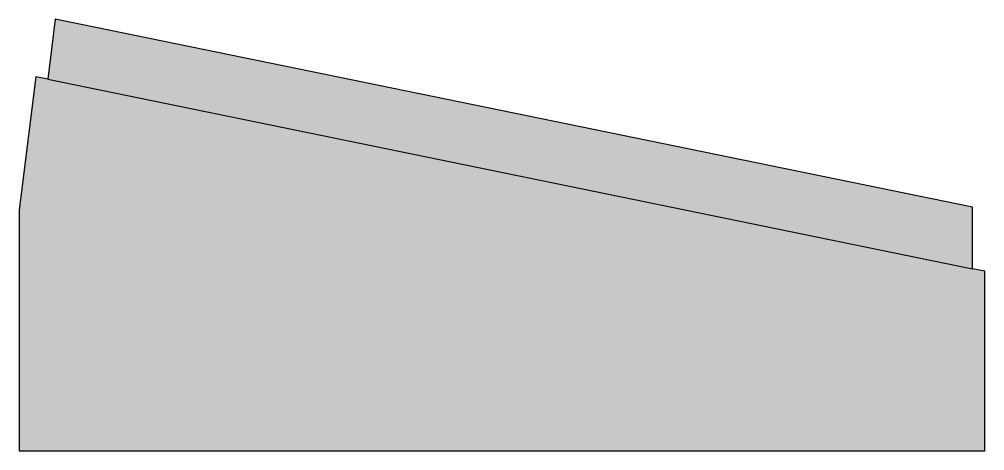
# Model space of a CAD drawing. Header units: metres. Extents: x 0 to 0.4, y 0 to 0.179.
import ezdxf

# ---------------------------------------------------------------- set-up
doc = ezdxf.new("R2010")
doc.units = ezdxf.units.M
doc.header["$LTSCALE"] = 0.2

msp = doc.modelspace()

# ---------------------------------------------------------------- hatches: boundary and pattern name
msp.add_hatch(color=8).paths.add_polyline_path([(0, 0.1), (0, 0), (0.4, 0), (0.4, 0.07448), (0.395, 0.07551), (0.395, 0.10103), (0.01491, 0.17899), (0.0118, 0.15411), (0.00689, 0.15512)])

# ---------------------------------------------------------------- linework, layer by layer
msp.add_line((0.0118, 0.15411), (0.395, 0.07551))
at = {"flags": 128}
msp.add_lwpolyline([(0, 0.1), (0, 0), (0.4, 0), (0.4, 0.07448), (0.395, 0.07551), (0.395, 0.10103), (0.01491, 0.17899), (0.0118, 0.15411), (0.00689, 0.15512)], close=True, dxfattribs=at)

doc.saveas('drawing.dxf')
